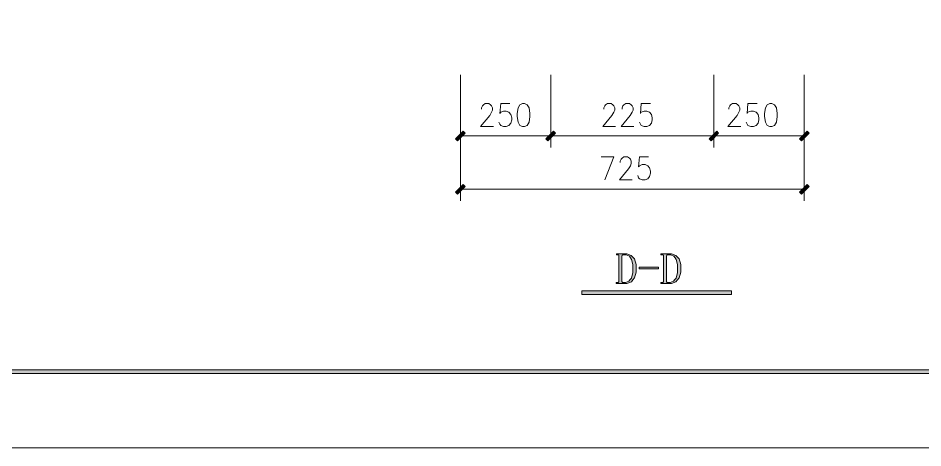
# Model space of a CAD drawing. Header units: millimetres. Extents: x 0 to 414, y 0 to 292.
# Drawn here: x 155.6 to 272.5, y 0 to 55.5 of the extents above; entities that cross this region are included whole.
import ezdxf

# ---------------------------------------------------------------- set-up
doc = ezdxf.new("R2010")
doc.units = ezdxf.units.MM

msp = doc.modelspace()

# ---------------------------------------------------------------- hatches: boundary and pattern name
h = msp.add_hatch(color=0)
h.dxf.hatch_style = 2
h.paths.add_polyline_path([(212.365167, 39.662806), (212.12175, 39.90975), (213.106, 40.894), (213.349417, 40.650583)])
h = msp.add_hatch(color=0)
h.dxf.hatch_style = 2
h.paths.add_polyline_path([(224.038583, 39.662806), (223.795167, 39.90975), (224.779417, 40.894), (225.022833, 40.650583)])
h = msp.add_hatch(color=0)
h.dxf.hatch_style = 2
h.paths.add_polyline_path([(224.038583, 39.662806), (223.795167, 39.90975), (224.779417, 40.894), (225.022833, 40.650583)])
h = msp.add_hatch(color=0)
h.dxf.hatch_style = 2
h.paths.add_polyline_path([(245.124111, 39.662806), (244.880694, 39.90975), (245.864944, 40.894), (246.108361, 40.650583)])
h = msp.add_hatch(color=0)
h.dxf.hatch_style = 2
h.paths.add_polyline_path([(245.124111, 39.662806), (244.880694, 39.90975), (245.864944, 40.894), (246.108361, 40.650583)])
h = msp.add_hatch(color=0)
h.dxf.hatch_style = 2
h.paths.add_polyline_path([(256.801056, 39.662806), (256.557639, 39.90975), (257.541889, 40.894), (257.785306, 40.650583)])
h = msp.add_hatch(color=0)
h.dxf.hatch_style = 2
h.paths.add_polyline_path([(212.365167, 32.769528), (212.12175, 33.016472), (213.106, 34.000722), (213.349417, 33.757306)])
h = msp.add_hatch(color=0)
h.dxf.hatch_style = 2
h.paths.add_polyline_path([(212.365167, 32.769528), (212.12175, 33.016472), (213.106, 34.000722), (213.349417, 33.757306)])
h = msp.add_hatch(color=0)
h.dxf.hatch_style = 2
h.paths.add_polyline_path([(256.801056, 32.769528), (256.557639, 33.016472), (257.541889, 34.000722), (257.785306, 33.757306)])
h = msp.add_hatch(color=0)
h.dxf.hatch_style = 2
h.paths.add_polyline_path([(256.801056, 32.769528), (256.557639, 33.016472), (257.541889, 34.000722), (257.785306, 33.757306)])
h = msp.add_hatch(color=0)
h.paths.add_polyline_path([(233.228444, 24.750889), (233.228444, 24.79675), (233.207278, 24.863778), (233.182583, 24.888472), (233.161417, 24.909639), (233.080278, 24.930806), (233.023833, 24.930806), (232.889778, 24.930806), (232.889778, 25.068389), (233.90225, 25.068389), (234.2515, 25.068389), (234.808889, 24.842611), (235.017028, 24.616833), (235.225167, 24.391056), (235.433306, 23.692556), (235.433306, 23.219833), (235.433306, 22.70125), (235.232222, 21.942778), (235.031139, 21.699361), (234.826528, 21.459472), (234.230333, 21.216056), (233.835222, 21.216056), (232.868611, 21.216056), (232.868611, 21.353639), (233.023833, 21.353639), (233.080278, 21.353639), (233.161417, 21.374806), (233.182583, 21.395972), (233.207278, 21.420667), (233.228444, 21.487694), (233.228444, 21.533556)])
h.paths.add_polyline_path([(235.006444, 23.1775), (235.006444, 23.660806), (234.861806, 24.341667), (234.713639, 24.539222), (234.569, 24.736778), (234.163306, 24.930806), (233.90225, 24.930806), (233.824639, 24.930806), (233.708222, 24.909639), (233.665889, 24.888472), (233.627083, 24.863778), (233.588278, 24.79675), (233.588278, 24.750889), (233.588278, 21.533556), (233.588278, 21.487694), (233.623556, 21.420667), (233.655306, 21.395972), (233.690583, 21.374806), (233.778778, 21.353639), (233.835222, 21.353639), (234.082167, 21.353639), (234.501972, 21.537083), (234.667778, 21.724056), (234.837111, 21.9075), (235.006444, 22.634222)])
h = msp.add_hatch(color=0)
h.paths.add_polyline_path([(238.992833, 24.750889), (238.992833, 24.79675), (238.971667, 24.863778), (238.946972, 24.888472), (238.925806, 24.909639), (238.844667, 24.930806), (238.79175, 24.930806), (238.654167, 24.930806), (238.654167, 25.068389), (239.666639, 25.068389), (240.015889, 25.068389), (240.573278, 24.842611), (240.781417, 24.616833), (240.989556, 24.391056), (241.201222, 23.692556), (241.201222, 23.219833), (241.201222, 22.70125), (240.996611, 21.942778), (240.795528, 21.699361), (240.590917, 21.459472), (239.994722, 21.216056), (239.599611, 21.216056), (238.633, 21.216056), (238.633, 21.353639), (238.79175, 21.353639), (238.844667, 21.353639), (238.925806, 21.374806), (238.946972, 21.395972), (238.971667, 21.420667), (238.992833, 21.487694), (238.992833, 21.533556)])
h.paths.add_polyline_path([(240.770833, 23.1775), (240.770833, 23.660806), (240.626194, 24.341667), (240.478028, 24.539222), (240.333389, 24.736778), (239.927694, 24.930806), (239.666639, 24.930806), (239.589028, 24.930806), (239.472611, 24.909639), (239.430278, 24.888472), (239.391472, 24.863778), (239.352667, 24.79675), (239.352667, 24.750889), (239.352667, 21.533556), (239.352667, 21.487694), (239.387944, 21.420667), (239.419694, 21.395972), (239.454972, 21.374806), (239.543167, 21.353639), (239.599611, 21.353639), (239.850083, 21.353639), (240.266361, 21.537083), (240.432167, 21.724056), (240.6015, 21.9075), (240.770833, 22.634222)])
h = msp.add_hatch(color=0)
h.dxf.hatch_style = 2
h.paths.add_polyline_path([(235.817833, 23.131639), (235.817833, 23.332722), (238.3155, 23.332722), (238.3155, 23.131639)])
h = msp.add_hatch(color=0)
h.dxf.hatch_style = 2
h.paths.add_polyline_path([(228.437722, 19.787306), (228.437722, 20.277667), (247.755833, 20.277667), (247.755833, 19.787306)])
h = msp.add_hatch(color=0)
h.dxf.hatch_style = 2
h.paths.add_polyline_path([(20.976167, 9.609667), (21.448889, 10.085917), (403.997583, 10.085917), (404.473833, 9.609667)])

# ---------------------------------------------------------------- linework, layer by layer
at = {"color": 0, "lineweight": 0}
for points in [[(0, 0), (0, 292.466889), (414.0835, 292.466889), (414.0835, 0)], [(220.782444, 44.453528), (220.426139, 44.312417), (220.189778, 43.892611), (220.073361, 43.187056), (220.073361, 42.76725), (220.189778, 42.061694), (220.426139, 41.641889), (220.782444, 41.500778), (221.018806, 41.500778), (221.371583, 41.641889), (221.607944, 42.061694), (221.727889, 42.76725), (221.727889, 43.187056), (221.607944, 43.892611), (221.371583, 44.312417), (221.018806, 44.453528)], [(252.733528, 44.453528), (252.38075, 44.312417), (252.144389, 43.892611), (252.024444, 43.187056), (252.024444, 42.76725), (252.144389, 42.061694), (252.38075, 41.641889), (252.733528, 41.500778), (252.969889, 41.500778), (253.326194, 41.641889), (253.562556, 42.061694), (253.678972, 42.76725), (253.678972, 43.187056), (253.562556, 43.892611), (253.326194, 44.312417), (252.969889, 44.453528)], [(212.365167, 39.662806), (212.12175, 39.90975), (213.106, 40.894), (213.349417, 40.650583)], [(224.038583, 39.662806), (223.795167, 39.90975), (224.779417, 40.894), (225.022833, 40.650583)], [(224.038583, 39.662806), (223.795167, 39.90975), (224.779417, 40.894), (225.022833, 40.650583)], [(245.124111, 39.662806), (244.880694, 39.90975), (245.864944, 40.894), (246.108361, 40.650583)], [(245.124111, 39.662806), (244.880694, 39.90975), (245.864944, 40.894), (246.108361, 40.650583)], [(256.801056, 39.662806), (256.557639, 39.90975), (257.541889, 40.894), (257.785306, 40.650583)], [(212.365167, 32.769528), (212.12175, 33.016472), (213.106, 34.000722), (213.349417, 33.757306)], [(212.365167, 32.769528), (212.12175, 33.016472), (213.106, 34.000722), (213.349417, 33.757306)], [(256.801056, 32.769528), (256.557639, 33.016472), (257.541889, 34.000722), (257.785306, 33.757306)], [(256.801056, 32.769528), (256.557639, 33.016472), (257.541889, 34.000722), (257.785306, 33.757306)], [(233.228444, 24.750889), (233.228444, 24.79675), (233.207278, 24.863778), (233.182583, 24.888472), (233.161417, 24.909639), (233.080278, 24.930806), (233.023833, 24.930806), (232.889778, 24.930806), (232.889778, 25.068389), (233.90225, 25.068389), (234.2515, 25.068389), (234.808889, 24.842611), (235.017028, 24.616833), (235.225167, 24.391056), (235.433306, 23.692556), (235.433306, 23.219833), (235.433306, 22.70125), (235.232222, 21.942778), (235.031139, 21.699361), (234.826528, 21.459472), (234.230333, 21.216056), (233.835222, 21.216056), (232.868611, 21.216056), (232.868611, 21.353639), (233.023833, 21.353639), (233.080278, 21.353639), (233.161417, 21.374806), (233.182583, 21.395972), (233.207278, 21.420667), (233.228444, 21.487694), (233.228444, 21.533556)], [(235.006444, 23.1775), (235.006444, 23.660806), (234.861806, 24.341667), (234.713639, 24.539222), (234.569, 24.736778), (234.163306, 24.930806), (233.90225, 24.930806), (233.824639, 24.930806), (233.708222, 24.909639), (233.665889, 24.888472), (233.627083, 24.863778), (233.588278, 24.79675), (233.588278, 24.750889), (233.588278, 21.533556), (233.588278, 21.487694), (233.623556, 21.420667), (233.655306, 21.395972), (233.690583, 21.374806), (233.778778, 21.353639), (233.835222, 21.353639), (234.082167, 21.353639), (234.501972, 21.537083), (234.667778, 21.724056), (234.837111, 21.9075), (235.006444, 22.634222)], [(238.992833, 24.750889), (238.992833, 24.79675), (238.971667, 24.863778), (238.946972, 24.888472), (238.925806, 24.909639), (238.844667, 24.930806), (238.79175, 24.930806), (238.654167, 24.930806), (238.654167, 25.068389), (239.666639, 25.068389), (240.015889, 25.068389), (240.573278, 24.842611), (240.781417, 24.616833), (240.989556, 24.391056), (241.201222, 23.692556), (241.201222, 23.219833), (241.201222, 22.70125), (240.996611, 21.942778), (240.795528, 21.699361), (240.590917, 21.459472), (239.994722, 21.216056), (239.599611, 21.216056), (238.633, 21.216056), (238.633, 21.353639), (238.79175, 21.353639), (238.844667, 21.353639), (238.925806, 21.374806), (238.946972, 21.395972), (238.971667, 21.420667), (238.992833, 21.487694), (238.992833, 21.533556)], [(240.770833, 23.1775), (240.770833, 23.660806), (240.626194, 24.341667), (240.478028, 24.539222), (240.333389, 24.736778), (239.927694, 24.930806), (239.666639, 24.930806), (239.589028, 24.930806), (239.472611, 24.909639), (239.430278, 24.888472), (239.391472, 24.863778), (239.352667, 24.79675), (239.352667, 24.750889), (239.352667, 21.533556), (239.352667, 21.487694), (239.387944, 21.420667), (239.419694, 21.395972), (239.454972, 21.374806), (239.543167, 21.353639), (239.599611, 21.353639), (239.850083, 21.353639), (240.266361, 21.537083), (240.432167, 21.724056), (240.6015, 21.9075), (240.770833, 22.634222)], [(235.817833, 23.131639), (235.817833, 23.332722), (238.3155, 23.332722), (238.3155, 23.131639)], [(228.437722, 19.787306), (228.437722, 20.277667), (247.755833, 20.277667), (247.755833, 19.787306)], [(20.976167, 9.609667), (21.448889, 10.085917), (403.997583, 10.085917), (404.473833, 9.609667)]]:
    msp.add_lwpolyline(points, close=True, dxfattribs=at)
for points in [[(212.735583, 48.157694), (212.735583, 31.90875)], [(212.735583, 48.157694), (212.735583, 38.802028)], [(224.409, 48.157694), (224.409, 38.802028)], [(224.409, 48.157694), (224.409, 38.802028)], [(245.494528, 48.157694), (245.494528, 38.802028)], [(245.494528, 48.157694), (245.494528, 38.802028)], [(257.171472, 48.157694), (257.171472, 31.90875)], [(257.171472, 48.157694), (257.171472, 38.802028)], [(215.466083, 43.7515), (215.466083, 43.892611), (215.5825, 44.171306), (215.702444, 44.312417), (215.938806, 44.453528), (216.408, 44.453528), (216.644361, 44.312417), (216.764306, 44.171306), (216.880722, 43.892611), (216.880722, 43.610389), (216.764306, 43.328167), (216.527944, 42.904833), (215.346139, 41.500778), (217.000667, 41.500778)], [(219.127917, 44.453528), (217.946111, 44.453528), (217.826167, 43.187056), (217.946111, 43.328167), (218.298889, 43.469278), (218.655194, 43.469278), (219.007972, 43.328167), (219.244333, 43.045944), (219.364278, 42.626139), (219.364278, 42.343917), (219.244333, 41.920583), (219.007972, 41.641889), (218.655194, 41.500778), (218.298889, 41.500778), (217.946111, 41.641889), (217.826167, 41.779472), (217.70975, 42.061694)], [(231.263472, 43.7515), (231.263472, 43.892611), (231.379889, 44.171306), (231.499833, 44.312417), (231.736194, 44.453528), (232.208917, 44.453528), (232.445278, 44.312417), (232.561694, 44.171306), (232.681639, 43.892611), (232.681639, 43.610389), (232.561694, 43.328167), (232.325333, 42.904833), (231.143528, 41.500778), (232.798056, 41.500778)], [(233.627083, 43.7515), (233.627083, 43.892611), (233.7435, 44.171306), (233.863444, 44.312417), (234.099806, 44.453528), (234.572528, 44.453528), (234.808889, 44.312417), (234.925306, 44.171306), (235.04525, 43.892611), (235.04525, 43.610389), (234.925306, 43.328167), (234.688944, 42.904833), (233.507139, 41.500778), (235.161667, 41.500778)], [(237.288917, 44.453528), (236.107111, 44.453528), (235.990694, 43.187056), (236.107111, 43.328167), (236.463417, 43.469278), (236.816194, 43.469278), (237.1725, 43.328167), (237.408861, 43.045944), (237.525278, 42.626139), (237.525278, 42.343917), (237.408861, 41.920583), (237.1725, 41.641889), (236.816194, 41.500778), (236.463417, 41.500778), (236.107111, 41.641889), (235.990694, 41.779472), (235.87075, 42.061694)], [(247.417167, 43.7515), (247.417167, 43.892611), (247.533583, 44.171306), (247.653528, 44.312417), (247.889889, 44.453528), (248.362611, 44.453528), (248.598972, 44.312417), (248.715389, 44.171306), (248.835333, 43.892611), (248.835333, 43.610389), (248.715389, 43.328167), (248.479028, 42.904833), (247.297222, 41.500778), (248.95175, 41.500778)], [(251.079, 44.453528), (249.897194, 44.453528), (249.780778, 43.187056), (249.897194, 43.328167), (250.2535, 43.469278), (250.606278, 43.469278), (250.962583, 43.328167), (251.198944, 43.045944), (251.315361, 42.626139), (251.315361, 42.343917), (251.198944, 41.920583), (250.962583, 41.641889), (250.606278, 41.500778), (250.2535, 41.500778), (249.897194, 41.641889), (249.780778, 41.779472), (249.660833, 42.061694)], [(212.735583, 40.280167), (212.735583, 31.90875)], [(212.735583, 40.280167), (224.409, 40.280167)], [(224.409, 40.280167), (245.494528, 40.280167)], [(245.494528, 40.280167), (257.171472, 40.280167)], [(257.171472, 40.280167), (257.171472, 31.90875)], [(230.91775, 37.56025), (232.572278, 37.56025), (231.390472, 34.6075)], [(233.397778, 36.858222), (233.397778, 36.999333), (233.517722, 37.278028), (233.634139, 37.419139), (233.8705, 37.56025), (234.343222, 37.56025), (234.579583, 37.419139), (234.699528, 37.278028), (234.815944, 36.999333), (234.815944, 36.717111), (234.699528, 36.434889), (234.463167, 36.015083), (233.281361, 34.6075), (234.935889, 34.6075)], [(237.063139, 37.56025), (235.881333, 37.56025), (235.761389, 36.293778), (235.881333, 36.434889), (236.234111, 36.576), (236.590417, 36.576), (236.943194, 36.434889), (237.179556, 36.152667), (237.2995, 35.732861), (237.2995, 35.450639), (237.179556, 35.027306), (236.943194, 34.748611), (236.590417, 34.6075), (236.234111, 34.6075), (235.881333, 34.748611), (235.761389, 34.886194), (235.644972, 35.168417)], [(212.735583, 33.386889), (257.171472, 33.386889)]]:
    msp.add_lwpolyline(points, dxfattribs=at)

doc.saveas('drawing.dxf')
